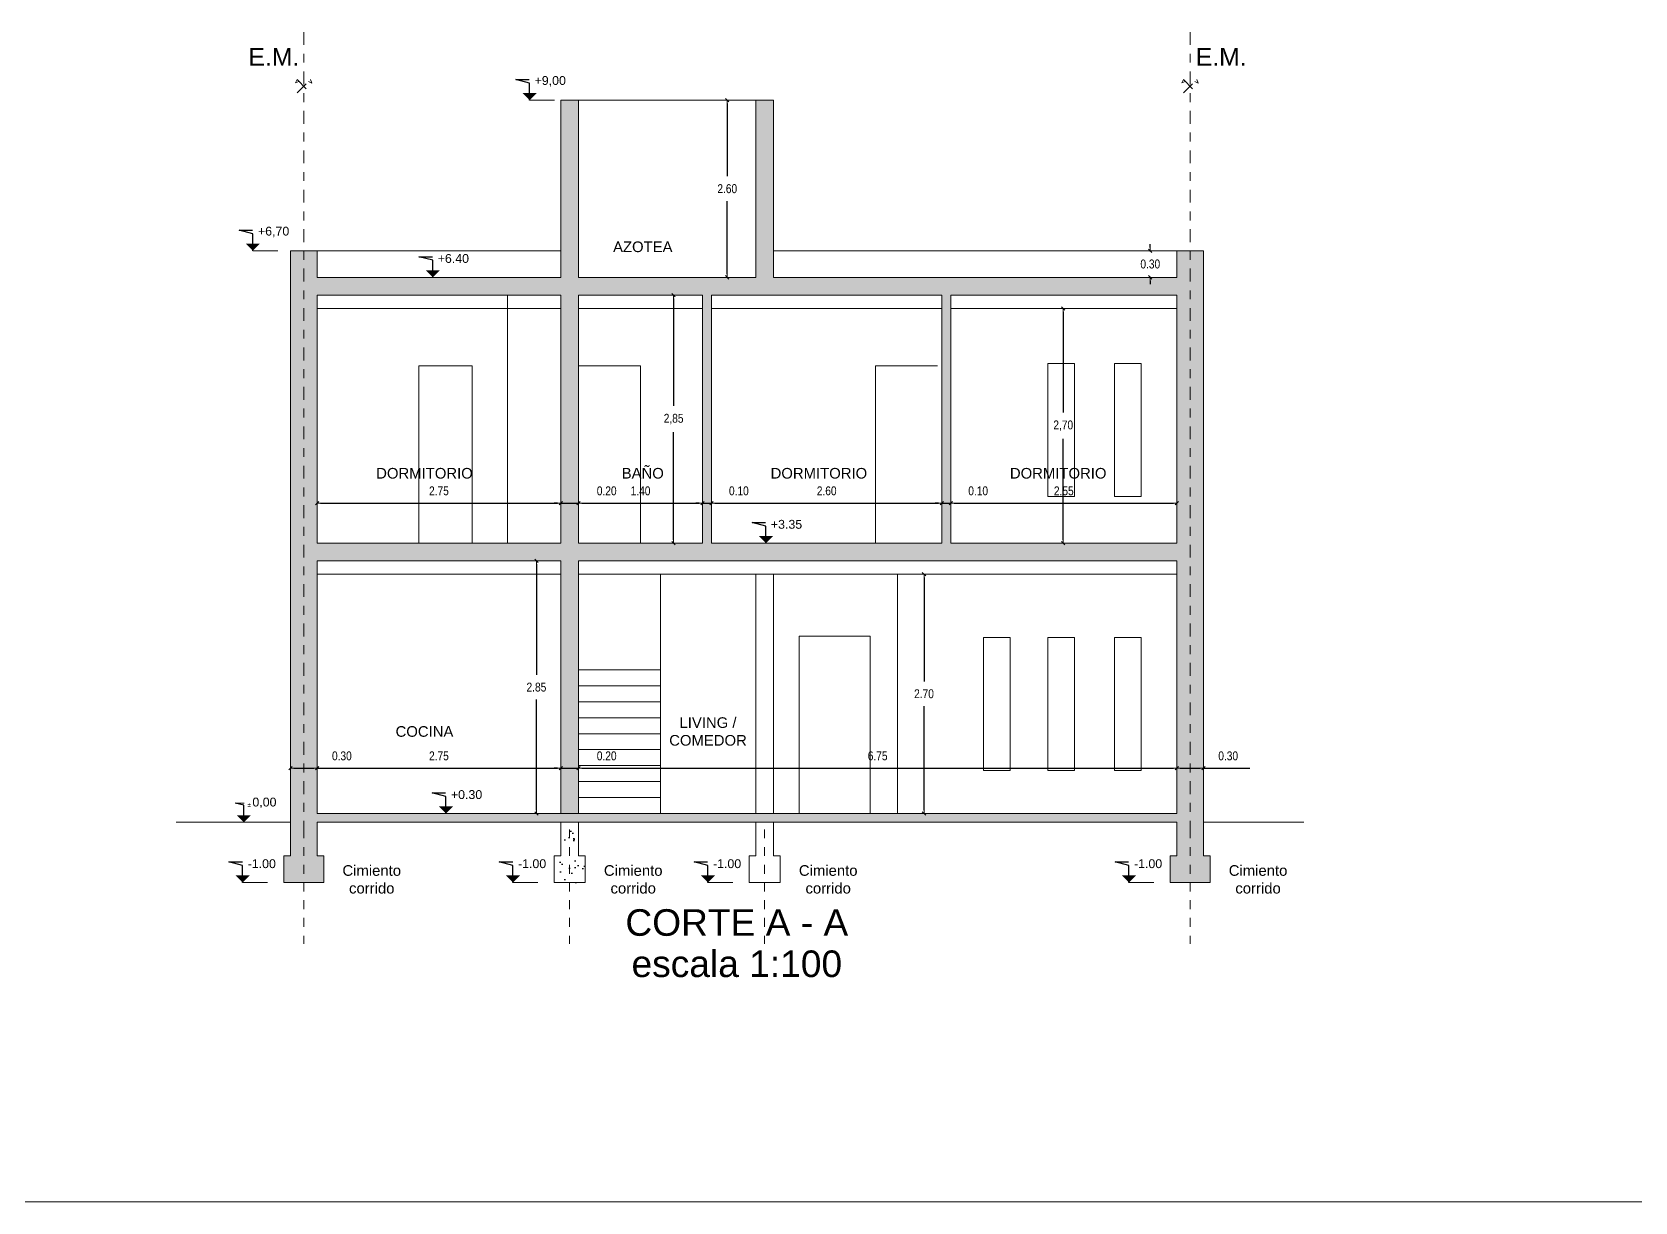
# Model space of a CAD drawing. Header units: millimetres. Extents: x 337 to 1167, y 242 to 575.
# Drawn here: x 580.73 to 598.82, y 275.38 to 288.59 of the extents above; entities that cross this region are included whole.
import ezdxf

# ---------------------------------------------------------------- set-up
doc = ezdxf.new("R2010")
doc.units = ezdxf.units.MM
doc.linetypes.add('bein_line', pattern=[0.08, 0.04, -0.04])
doc.linetypes.add('EJE', pattern=[0.205, 0.145, -0.03, 0, -0.03])
doc.layers.get('0').update_dxf_attribs({"lineweight": 5})
doc.layers.get('Defpoints').update_dxf_attribs({"lineweight": 5})
for name, color, linetype, lineweight in [('01', 1, 'Continuous', 5), ('cotas', 7, 'Continuous', 5), ('MUROS', 4, 'Continuous', 20), ('PRESENTACION ANTEPROYECTO', 7, 'Continuous', 5), ('texto', 2, 'Continuous', 5), ('trama', 9, 'Continuous', 25)]:
    doc.layers.add(name, color=color, linetype=linetype, lineweight=lineweight)
doc.styles.add('GENERATED_STYLE_13', font='')
doc.styles.add('GENERATED_STYLE_14', font='arial.ttf')
doc.styles.get('GENERATED_STYLE_13').set_extended_font_data('Arial Narrow Occidental')
doc.dimstyles.new('Dimstyle_92', dxfattribs={"dimtxt": 0.1, "dimasz": 0.038, "dimexe": 0.18, "dimexo": 0, "dimgap": 0.09, "dimtad": 1, "dimtih": 1, "dimtoh": 1, "dimzin": 0, "dimdsep": 46, "dimtxsty": 'GENERATED_STYLE_13', "dimblk": 'ARROWHEAD_6', "dimblk1": 'ARROWHEAD_6', "dimblk2": 'ARROWHEAD_6', "dimcen": 0.09, "dimse1": 1, "dimse2": 1, "dimclrd": 252, "dimclre": 252, "dimclrt": 252, "dimadec": 0, "dimazin": 0, "dimtfac": 1, "dimtdec": 4, "dimtmove": 0, "dimatfit": 3, "dimfxl": 1, "dimtolj": 1, "dimtzin": 0, "dimarcsym": 0})
doc.dimstyles.new('Dimstyle_97', dxfattribs={"dimtxt": 0.18, "dimasz": 0.152, "dimexe": 0.18, "dimexo": 0.0625, "dimgap": 0.09, "dimtad": 0, "dimtih": 1, "dimtoh": 1, "dimdec": 4, "dimzin": 0, "dimdsep": 46, "dimtxsty": 'Standard', "dimcen": 0.09, "dimadec": 0, "dimazin": 0, "dimtfac": 1, "dimtdec": 4, "dimtmove": 0, "dimatfit": 3, "dimldrblk": 'ARROWHEAD_10', "dimfxl": 1, "dimtolj": 1, "dimtzin": 0, "dimarcsym": 0})

# ---------------------------------------------------------------- blocks, each defined once
blk = doc.blocks.new('ARROWHEAD_10')
at = {"color": 0, "linetype": 'Continuous'}
blk.add_line((0, 0), (-1, 0), dxfattribs=at)
blk.add_solid([(-0.525, 0.525), (0, 0), (-0.525, -0.525)], dxfattribs=at)
blk = doc.blocks.new('ARROWHEAD_6')
at = {"color": 0, "linetype": 'Continuous'}
for p, q in [((0, 0), (-1, 0)), ((-0.5, -0.5), (0.5, 0.5))]:
    blk.add_line(p, q, dxfattribs=at)
blk = doc.blocks.new('*D303')
at = {"layer": 'cotas', "color": 252, "lineweight": -2, "transparency": 16777216}
for p, q in [((590.795, 282.431), (590.795, 281.259)), ((590.795, 279.807), (590.795, 280.979))]:
    blk.add_line(p, q, dxfattribs=at)
at = {"layer": 'Defpoints', "color": 0, "transparency": 16777216}
for p in [(590.497, 282.469), (590.497, 279.769), (590.795, 279.769)]:
    blk.add_point(p, dxfattribs=at)
at = {"layer": 'cotas', "color": 252, "lineweight": -2, "transparency": 16777216, "xscale": 0.03800000000000001, "yscale": 0.03800000000000001, "zscale": 0.03800000000000001}
for p, rotation in [((590.795, 282.469), 90), ((590.795, 279.769), 270)]:
    blk.add_blockref('ARROWHEAD_6', p, dxfattribs=dict(at, rotation=rotation))
at = {"layer": 'cotas', "color": 252, "transparency": 16777216, "insert": (590.795, 281.119), "char_height": 0.1, "attachment_point": 5, "style": 'GENERATED_STYLE_13'}
blk.add_mtext('\\A1;2.70', dxfattribs=at)
blk = doc.blocks.new('*D304')
at = {"layer": 'cotas', "color": 252, "lineweight": -2, "transparency": 16777216}
for p, q in [((592.366, 285.431), (592.366, 284.294)), ((592.366, 282.857), (592.366, 283.995))]:
    blk.add_line(p, q, dxfattribs=at)
at = {"layer": 'Defpoints', "color": 0, "transparency": 16777216}
for p in [(591.097, 285.469), (591.097, 282.819), (592.366, 282.819)]:
    blk.add_point(p, dxfattribs=at)
at = {"layer": 'cotas', "color": 252, "lineweight": -2, "transparency": 16777216, "xscale": 0.03800000000000001, "yscale": 0.03800000000000001, "zscale": 0.03800000000000001}
for p, rotation in [((592.366, 285.469), 90), ((592.366, 282.819), 270)]:
    blk.add_blockref('ARROWHEAD_6', p, dxfattribs=dict(at, rotation=rotation))
at = {"layer": 'cotas', "color": 252, "transparency": 16777216, "insert": (592.366, 284.144), "char_height": 0.1, "attachment_point": 5, "style": 'GENERATED_STYLE_13'}
blk.add_mtext('\\A1;2,70', dxfattribs=at)
blk = doc.blocks.new('*D393')
at = {"layer": 'cotas', "color": 252, "lineweight": -2, "transparency": 16777216}
for p, q in [((586.422, 282.581), (586.422, 281.334)), ((586.422, 279.807), (586.422, 281.054))]:
    blk.add_line(p, q, dxfattribs=at)
at = {"layer": 'Defpoints', "color": 0, "transparency": 16777216}
for p in [(586.697, 282.619), (586.422, 279.769), (586.697, 279.769)]:
    blk.add_point(p, dxfattribs=at)
at = {"layer": 'cotas', "color": 252, "lineweight": -2, "transparency": 16777216, "xscale": 0.03800000000000001, "yscale": 0.03800000000000001, "zscale": 0.03800000000000001}
for p, rotation in [((586.422, 282.619), 90), ((586.422, 279.769), 270)]:
    blk.add_blockref('ARROWHEAD_6', p, dxfattribs=dict(at, rotation=rotation))
at = {"layer": 'cotas', "color": 252, "transparency": 16777216, "insert": (586.422, 281.194), "char_height": 0.1, "attachment_point": 5, "style": 'GENERATED_STYLE_13'}
blk.add_mtext('\\A1;2.85', dxfattribs=at)
blk = doc.blocks.new('*D394')
at = {"layer": 'cotas', "color": 252, "lineweight": -2, "transparency": 16777216}
for p, q in [((587.97, 285.581), (587.97, 284.369)), ((587.97, 282.857), (587.97, 284.07))]:
    blk.add_line(p, q, dxfattribs=at)
at = {"layer": 'Defpoints', "color": 0, "transparency": 16777216}
for p in [(588.397, 285.619), (587.97, 282.819), (588.397, 282.819)]:
    blk.add_point(p, dxfattribs=at)
at = {"layer": 'cotas', "color": 252, "lineweight": -2, "transparency": 16777216, "xscale": 0.03800000000000001, "yscale": 0.03800000000000001, "zscale": 0.03800000000000001}
for p, rotation in [((587.97, 285.619), 90), ((587.97, 282.819), 270)]:
    blk.add_blockref('ARROWHEAD_6', p, dxfattribs=dict(at, rotation=rotation))
at = {"layer": 'cotas', "color": 252, "transparency": 16777216, "insert": (587.97, 284.219), "char_height": 0.1, "attachment_point": 5, "style": 'GENERATED_STYLE_13'}
blk.add_mtext('\\A1;2,85', dxfattribs=at)
blk = doc.blocks.new('*D513')
at = {"layer": 'cotas', "color": 252, "lineweight": -2, "transparency": 16777216}
blk.add_line((583.985, 280.278), (586.659, 280.278), dxfattribs=at)
at = {"layer": 'Defpoints', "color": 0, "transparency": 16777216}
for p in [(586.697, 280.278), (583.947, 279.769), (586.697, 279.769)]:
    blk.add_point(p, dxfattribs=at)
at = {"layer": 'cotas', "color": 252, "lineweight": -2, "transparency": 16777216, "xscale": 0.03800000000000001, "yscale": 0.03800000000000001, "zscale": 0.03800000000000001, "rotation": 180}
blk.add_blockref('ARROWHEAD_6', (583.947, 280.278), dxfattribs=at)
at = {"layer": 'cotas', "color": 252, "lineweight": -2, "transparency": 16777216, "xscale": 0.03800000000000001, "yscale": 0.03800000000000001, "zscale": 0.03800000000000001}
blk.add_blockref('ARROWHEAD_6', (586.697, 280.278), dxfattribs=at)
at = {"layer": 'cotas', "color": 252, "transparency": 16777216, "insert": (585.322, 280.418), "char_height": 0.1, "attachment_point": 5, "style": 'GENERATED_STYLE_13'}
blk.add_mtext('\\A1;2.75', dxfattribs=at)
blk = doc.blocks.new('*D514')
at = {"layer": 'cotas', "color": 252, "lineweight": -2, "transparency": 16777216}
for p, q in [((586.659, 280.278), (586.621, 280.278)), ((586.697, 280.278), (586.897, 280.278)), ((586.935, 280.278), (587.458, 280.278))]:
    blk.add_line(p, q, dxfattribs=at)
at = {"layer": 'Defpoints', "color": 0, "transparency": 16777216}
for p in [(586.897, 280.278), (586.697, 279.769), (586.897, 279.769)]:
    blk.add_point(p, dxfattribs=at)
at = {"layer": 'cotas', "color": 252, "lineweight": -2, "transparency": 16777216, "xscale": 0.03800000000000001, "yscale": 0.03800000000000001, "zscale": 0.03800000000000001}
blk.add_blockref('ARROWHEAD_6', (586.697, 280.278), dxfattribs=at)
at = {"layer": 'cotas', "color": 252, "lineweight": -2, "transparency": 16777216, "xscale": 0.03800000000000001, "yscale": 0.03800000000000001, "zscale": 0.03800000000000001, "rotation": 180}
blk.add_blockref('ARROWHEAD_6', (586.897, 280.278), dxfattribs=at)
at = {"layer": 'cotas', "color": 252, "transparency": 16777216, "insert": (587.215, 280.418), "char_height": 0.1, "attachment_point": 5, "style": 'GENERATED_STYLE_13'}
blk.add_mtext('\\A1;0.20', dxfattribs=at)
blk = doc.blocks.new('*D515')
at = {"layer": 'cotas', "color": 252, "lineweight": -2, "transparency": 16777216}
blk.add_line((586.935, 280.278), (593.609, 280.278), dxfattribs=at)
at = {"layer": 'Defpoints', "color": 0, "transparency": 16777216}
for p in [(593.647, 280.278), (586.897, 279.769), (593.647, 279.769)]:
    blk.add_point(p, dxfattribs=at)
at = {"layer": 'cotas', "color": 252, "lineweight": -2, "transparency": 16777216, "xscale": 0.03800000000000001, "yscale": 0.03800000000000001, "zscale": 0.03800000000000001, "rotation": 180}
blk.add_blockref('ARROWHEAD_6', (586.897, 280.278), dxfattribs=at)
at = {"layer": 'cotas', "color": 252, "lineweight": -2, "transparency": 16777216, "xscale": 0.03800000000000001, "yscale": 0.03800000000000001, "zscale": 0.03800000000000001}
blk.add_blockref('ARROWHEAD_6', (593.647, 280.278), dxfattribs=at)
at = {"layer": 'cotas', "color": 252, "transparency": 16777216, "insert": (590.272, 280.418), "char_height": 0.1, "attachment_point": 5, "style": 'GENERATED_STYLE_13'}
blk.add_mtext('\\A1;6.75', dxfattribs=at)
blk = doc.blocks.new('*D516')
at = {"layer": 'cotas', "color": 252, "lineweight": -2, "transparency": 16777216}
blk.add_line((583.985, 283.269), (586.659, 283.269), dxfattribs=at)
at = {"layer": 'Defpoints', "color": 0, "transparency": 16777216}
for p in [(586.697, 283.269), (583.947, 282.819), (586.697, 282.819)]:
    blk.add_point(p, dxfattribs=at)
at = {"layer": 'cotas', "color": 252, "lineweight": -2, "transparency": 16777216, "xscale": 0.03800000000000001, "yscale": 0.03800000000000001, "zscale": 0.03800000000000001, "rotation": 180}
blk.add_blockref('ARROWHEAD_6', (583.947, 283.269), dxfattribs=at)
at = {"layer": 'cotas', "color": 252, "lineweight": -2, "transparency": 16777216, "xscale": 0.03800000000000001, "yscale": 0.03800000000000001, "zscale": 0.03800000000000001}
blk.add_blockref('ARROWHEAD_6', (586.697, 283.269), dxfattribs=at)
at = {"layer": 'cotas', "color": 252, "transparency": 16777216, "insert": (585.322, 283.409), "char_height": 0.1, "attachment_point": 5, "style": 'GENERATED_STYLE_13'}
blk.add_mtext('\\A1;2.75', dxfattribs=at)
blk = doc.blocks.new('*D517')
at = {"layer": 'cotas', "color": 252, "lineweight": -2, "transparency": 16777216}
for p, q in [((586.659, 283.269), (586.621, 283.269)), ((586.697, 283.269), (586.897, 283.269)), ((586.935, 283.269), (587.458, 283.269))]:
    blk.add_line(p, q, dxfattribs=at)
at = {"layer": 'Defpoints', "color": 0, "transparency": 16777216}
for p in [(586.697, 283.269), (586.897, 283.269), (586.897, 282.819)]:
    blk.add_point(p, dxfattribs=at)
at = {"layer": 'cotas', "color": 252, "lineweight": -2, "transparency": 16777216, "xscale": 0.03800000000000001, "yscale": 0.03800000000000001, "zscale": 0.03800000000000001}
blk.add_blockref('ARROWHEAD_6', (586.697, 283.269), dxfattribs=at)
at = {"layer": 'cotas', "color": 252, "lineweight": -2, "transparency": 16777216, "xscale": 0.03800000000000001, "yscale": 0.03800000000000001, "zscale": 0.03800000000000001, "rotation": 180}
blk.add_blockref('ARROWHEAD_6', (586.897, 283.269), dxfattribs=at)
at = {"layer": 'cotas', "color": 252, "transparency": 16777216, "insert": (587.215, 283.409), "char_height": 0.1, "attachment_point": 5, "style": 'GENERATED_STYLE_13'}
blk.add_mtext('\\A1;0.20', dxfattribs=at)
blk = doc.blocks.new('*D518')
at = {"layer": 'cotas', "color": 252, "lineweight": -2, "transparency": 16777216}
blk.add_line((586.935, 283.269), (588.259, 283.269), dxfattribs=at)
at = {"layer": 'Defpoints', "color": 0, "transparency": 16777216}
for p in [(588.297, 283.269), (586.897, 282.819), (588.297, 282.819)]:
    blk.add_point(p, dxfattribs=at)
at = {"layer": 'cotas', "color": 252, "lineweight": -2, "transparency": 16777216, "xscale": 0.03800000000000001, "yscale": 0.03800000000000001, "zscale": 0.03800000000000001, "rotation": 180}
blk.add_blockref('ARROWHEAD_6', (586.897, 283.269), dxfattribs=at)
at = {"layer": 'cotas', "color": 252, "lineweight": -2, "transparency": 16777216, "xscale": 0.03800000000000001, "yscale": 0.03800000000000001, "zscale": 0.03800000000000001}
blk.add_blockref('ARROWHEAD_6', (588.297, 283.269), dxfattribs=at)
at = {"layer": 'cotas', "color": 252, "transparency": 16777216, "insert": (587.597, 283.409), "char_height": 0.1, "attachment_point": 5, "style": 'GENERATED_STYLE_13'}
blk.add_mtext('\\A1;1.40', dxfattribs=at)
blk = doc.blocks.new('*D519')
at = {"layer": 'cotas', "color": 252, "lineweight": -2, "transparency": 16777216}
for p, q in [((588.259, 283.269), (588.221, 283.269)), ((588.297, 283.269), (588.397, 283.269)), ((588.435, 283.269), (588.939, 283.269))]:
    blk.add_line(p, q, dxfattribs=at)
at = {"layer": 'Defpoints', "color": 0, "transparency": 16777216}
for p in [(588.397, 283.269), (588.297, 282.819), (588.397, 282.819)]:
    blk.add_point(p, dxfattribs=at)
at = {"layer": 'cotas', "color": 252, "lineweight": -2, "transparency": 16777216, "xscale": 0.03800000000000001, "yscale": 0.03800000000000001, "zscale": 0.03800000000000001}
blk.add_blockref('ARROWHEAD_6', (588.297, 283.269), dxfattribs=at)
at = {"layer": 'cotas', "color": 252, "lineweight": -2, "transparency": 16777216, "xscale": 0.03800000000000001, "yscale": 0.03800000000000001, "zscale": 0.03800000000000001, "rotation": 180}
blk.add_blockref('ARROWHEAD_6', (588.397, 283.269), dxfattribs=at)
at = {"layer": 'cotas', "color": 252, "transparency": 16777216, "insert": (588.706, 283.409), "char_height": 0.1, "attachment_point": 5, "style": 'GENERATED_STYLE_13'}
blk.add_mtext('\\A1;0.10', dxfattribs=at)
blk = doc.blocks.new('*D520')
at = {"layer": 'cotas', "color": 252, "lineweight": -2, "transparency": 16777216}
blk.add_line((588.435, 283.269), (590.959, 283.269), dxfattribs=at)
at = {"layer": 'Defpoints', "color": 0, "transparency": 16777216}
for p in [(590.997, 283.269), (588.397, 282.819), (590.997, 282.819)]:
    blk.add_point(p, dxfattribs=at)
at = {"layer": 'cotas', "color": 252, "lineweight": -2, "transparency": 16777216, "xscale": 0.03800000000000001, "yscale": 0.03800000000000001, "zscale": 0.03800000000000001, "rotation": 180}
blk.add_blockref('ARROWHEAD_6', (588.397, 283.269), dxfattribs=at)
at = {"layer": 'cotas', "color": 252, "lineweight": -2, "transparency": 16777216, "xscale": 0.03800000000000001, "yscale": 0.03800000000000001, "zscale": 0.03800000000000001}
blk.add_blockref('ARROWHEAD_6', (590.997, 283.269), dxfattribs=at)
at = {"layer": 'cotas', "color": 252, "transparency": 16777216, "insert": (589.697, 283.409), "char_height": 0.1, "attachment_point": 5, "style": 'GENERATED_STYLE_13'}
blk.add_mtext('\\A1;2.60', dxfattribs=at)
blk = doc.blocks.new('*D521')
at = {"layer": 'cotas', "color": 252, "lineweight": -2, "transparency": 16777216}
for p, q in [((590.959, 283.269), (590.921, 283.269)), ((590.997, 283.269), (591.097, 283.269)), ((591.135, 283.269), (591.639, 283.269))]:
    blk.add_line(p, q, dxfattribs=at)
at = {"layer": 'Defpoints', "color": 0, "transparency": 16777216}
for p in [(591.097, 283.269), (590.997, 282.819), (591.097, 282.819)]:
    blk.add_point(p, dxfattribs=at)
at = {"layer": 'cotas', "color": 252, "lineweight": -2, "transparency": 16777216, "xscale": 0.03800000000000001, "yscale": 0.03800000000000001, "zscale": 0.03800000000000001}
blk.add_blockref('ARROWHEAD_6', (590.997, 283.269), dxfattribs=at)
at = {"layer": 'cotas', "color": 252, "lineweight": -2, "transparency": 16777216, "xscale": 0.03800000000000001, "yscale": 0.03800000000000001, "zscale": 0.03800000000000001, "rotation": 180}
blk.add_blockref('ARROWHEAD_6', (591.097, 283.269), dxfattribs=at)
at = {"layer": 'cotas', "color": 252, "transparency": 16777216, "insert": (591.406, 283.409), "char_height": 0.1, "attachment_point": 5, "style": 'GENERATED_STYLE_13'}
blk.add_mtext('\\A1;0.10', dxfattribs=at)
blk = doc.blocks.new('*D522')
at = {"layer": 'cotas', "color": 252, "lineweight": -2, "transparency": 16777216}
blk.add_line((591.135, 283.269), (593.609, 283.269), dxfattribs=at)
at = {"layer": 'Defpoints', "color": 0, "transparency": 16777216}
for p in [(593.647, 283.269), (591.097, 282.819), (593.647, 282.819)]:
    blk.add_point(p, dxfattribs=at)
at = {"layer": 'cotas', "color": 252, "lineweight": -2, "transparency": 16777216, "xscale": 0.03800000000000001, "yscale": 0.03800000000000001, "zscale": 0.03800000000000001, "rotation": 180}
blk.add_blockref('ARROWHEAD_6', (591.097, 283.269), dxfattribs=at)
at = {"layer": 'cotas', "color": 252, "lineweight": -2, "transparency": 16777216, "xscale": 0.03800000000000001, "yscale": 0.03800000000000001, "zscale": 0.03800000000000001}
blk.add_blockref('ARROWHEAD_6', (593.647, 283.269), dxfattribs=at)
at = {"layer": 'cotas', "color": 252, "transparency": 16777216, "insert": (592.372, 283.409), "char_height": 0.1, "attachment_point": 5, "style": 'GENERATED_STYLE_13'}
blk.add_mtext('\\A1;2.55', dxfattribs=at)
blk = doc.blocks.new('*D526')
at = {"layer": 'cotas', "color": 252, "lineweight": -2, "transparency": 16777216}
for p, q in [((583.685, 280.278), (583.909, 280.278)), ((583.947, 280.278), (584.47, 280.278))]:
    blk.add_line(p, q, dxfattribs=at)
at = {"layer": 'Defpoints', "color": 0, "transparency": 16777216}
for p in [(583.947, 280.278), (583.647, 279.669), (583.947, 279.769)]:
    blk.add_point(p, dxfattribs=at)
at = {"layer": 'cotas', "color": 252, "lineweight": -2, "transparency": 16777216, "xscale": 0.03800000000000001, "yscale": 0.03800000000000001, "zscale": 0.03800000000000001, "rotation": 180}
blk.add_blockref('ARROWHEAD_6', (583.647, 280.278), dxfattribs=at)
at = {"layer": 'cotas', "color": 252, "lineweight": -2, "transparency": 16777216, "xscale": 0.03800000000000001, "yscale": 0.03800000000000001, "zscale": 0.03800000000000001}
blk.add_blockref('ARROWHEAD_6', (583.947, 280.278), dxfattribs=at)
at = {"layer": 'cotas', "color": 252, "transparency": 16777216, "insert": (584.227, 280.418), "char_height": 0.1, "attachment_point": 5, "style": 'GENERATED_STYLE_13'}
blk.add_mtext('\\A1;0.30', dxfattribs=at)
blk = doc.blocks.new('*D527')
at = {"layer": 'cotas', "color": 252, "lineweight": -2, "transparency": 16777216}
for p, q in [((593.685, 280.278), (593.909, 280.278)), ((593.947, 280.278), (594.47, 280.278))]:
    blk.add_line(p, q, dxfattribs=at)
at = {"layer": 'Defpoints', "color": 0, "transparency": 16777216}
for p in [(593.947, 280.278), (593.647, 279.769), (593.947, 279.669)]:
    blk.add_point(p, dxfattribs=at)
at = {"layer": 'cotas', "color": 252, "lineweight": -2, "transparency": 16777216, "xscale": 0.03800000000000001, "yscale": 0.03800000000000001, "zscale": 0.03800000000000001, "rotation": 180}
blk.add_blockref('ARROWHEAD_6', (593.647, 280.278), dxfattribs=at)
at = {"layer": 'cotas', "color": 252, "lineweight": -2, "transparency": 16777216, "xscale": 0.03800000000000001, "yscale": 0.03800000000000001, "zscale": 0.03800000000000001}
blk.add_blockref('ARROWHEAD_6', (593.947, 280.278), dxfattribs=at)
at = {"layer": 'cotas', "color": 252, "transparency": 16777216, "insert": (594.227, 280.418), "char_height": 0.1, "attachment_point": 5, "style": 'GENERATED_STYLE_13'}
blk.add_mtext('\\A1;0.30', dxfattribs=at)
blk = doc.blocks.new('*D540')
at = {"layer": 'cotas', "color": 252, "lineweight": -2, "transparency": 16777216}
for p, q in [((593.348, 286.157), (593.348, 286.195)), ((593.348, 286.119), (593.348, 286.109)), ((593.348, 285.819), (593.348, 285.829)), ((593.348, 285.781), (593.348, 285.743))]:
    blk.add_line(p, q, dxfattribs=at)
at = {"layer": 'Defpoints', "color": 0, "transparency": 16777216}
for p in [(593.647, 286.119), (593.348, 285.819), (593.647, 285.819)]:
    blk.add_point(p, dxfattribs=at)
at = {"layer": 'cotas', "color": 252, "lineweight": -2, "transparency": 16777216, "xscale": 0.03800000000000001, "yscale": 0.03800000000000001, "zscale": 0.03800000000000001}
for p, rotation in [((593.348, 286.119), 270), ((593.348, 285.819), 90)]:
    blk.add_blockref('ARROWHEAD_6', p, dxfattribs=dict(at, rotation=rotation))
at = {"layer": 'cotas', "color": 252, "transparency": 16777216, "insert": (593.348, 285.969), "char_height": 0.1, "attachment_point": 5, "style": 'GENERATED_STYLE_13'}
blk.add_mtext('\\A1;0.30', dxfattribs=at)
blk = doc.blocks.new('*D541')
at = {"layer": 'cotas', "color": 252, "lineweight": -2, "transparency": 16777216}
for p, q in [((588.575, 287.781), (588.575, 286.959)), ((588.575, 285.857), (588.575, 286.679))]:
    blk.add_line(p, q, dxfattribs=at)
at = {"layer": 'Defpoints', "color": 0, "transparency": 16777216}
for p in [(588.897, 287.819), (588.575, 285.819), (588.897, 285.819)]:
    blk.add_point(p, dxfattribs=at)
at = {"layer": 'cotas', "color": 252, "lineweight": -2, "transparency": 16777216, "xscale": 0.03800000000000001, "yscale": 0.03800000000000001, "zscale": 0.03800000000000001}
for p, rotation in [((588.575, 287.819), 90), ((588.575, 285.819), 270)]:
    blk.add_blockref('ARROWHEAD_6', p, dxfattribs=dict(at, rotation=rotation))
at = {"layer": 'cotas', "color": 252, "transparency": 16777216, "insert": (588.575, 286.819), "char_height": 0.1, "attachment_point": 5, "style": 'GENERATED_STYLE_13'}
blk.add_mtext('\\A1;2.60', dxfattribs=at)

msp = doc.modelspace()

# ---------------------------------------------------------------- hatches: boundary and pattern name
at = {"layer": 'trama'}
h = msp.add_hatch(dxfattribs=at)
h.set_pattern_fill('AR-SAND', color=3, scale=0.005, style=0)
h.paths.add_polyline_path([(583.647, 279.669), (583.647, 279.289), (583.572, 279.289), (583.572, 278.989), (584.022, 278.989), (584.022, 279.289), (583.947, 279.289), (583.947, 279.669), (593.647, 279.669), (593.647, 279.289), (593.572, 279.289), (593.572, 278.989), (594.022, 278.989), (594.022, 279.289), (593.947, 279.289), (593.947, 279.669), (593.947, 286.119), (593.647, 286.119), (593.647, 285.819), (589.097, 285.819), (589.097, 287.819), (588.897, 287.819), (588.897, 285.819), (586.897, 285.819), (586.897, 287.819), (586.697, 287.819), (586.697, 285.819), (586.416, 285.819), (583.947, 285.819), (583.947, 286.119), (583.647, 286.119)])
h.paths.add_polyline_path([(583.947, 282.619), (586.697, 282.619), (586.697, 279.769), (586.897, 279.769), (586.897, 282.619), (593.647, 282.619), (593.647, 279.769), (583.947, 279.769)], flags=16)
h.paths.add_polyline_path([(583.947, 282.819), (583.947, 285.619), (586.697, 285.619), (586.697, 282.819)], flags=16)
h.paths.add_polyline_path([(586.897, 282.819), (586.897, 285.619), (588.297, 285.619), (588.297, 282.819)], flags=16)
h.paths.add_polyline_path([(588.397, 282.819), (588.397, 285.619), (590.997, 285.619), (590.997, 282.819)], flags=16)
h.paths.add_polyline_path([(591.097, 282.819), (591.097, 285.619), (593.647, 285.619), (593.647, 282.819)], flags=16)
h.paths.add_polyline_path([(592.188, 284.06), (592.543, 284.06), (592.543, 284.229), (592.188, 284.229)], flags=8)
h.paths.add_polyline_path([(590.618, 281.044), (590.972, 281.044), (590.972, 281.194), (590.618, 281.194)], flags=8)
h.paths.add_polyline_path([(585.428, 279.877), (585.796, 279.877), (585.796, 280.084), (585.428, 280.084)], flags=8)
h.paths.add_polyline_path([(589.035, 282.927), (589.438, 282.927), (589.438, 283.134), (589.035, 283.134)], flags=8)
h.paths.add_polyline_path([(585.276, 285.927), (585.679, 285.927), (585.679, 286.134), (585.276, 286.134)], flags=25)
h = msp.add_hatch(dxfattribs=at)
h.set_pattern_fill('AR-SAND', color=3, scale=0.005, style=0)
h.paths.add_polyline_path([(586.972, 279.289), (586.897, 279.289), (586.897, 279.669), (586.697, 279.669), (586.697, 279.289), (586.622, 279.289), (586.622, 278.989), (586.972, 278.989)])

# ---------------------------------------------------------------- linework, layer by layer
at = {"layer": '01', "linetype": 'Continuous'}
for p, q in [((586.897, 287.819), (588.897, 287.819)), ((583.947, 286.119), (586.697, 286.119)), ((589.097, 286.119), (593.647, 286.119)), ((592.192, 284.845), (592.192, 283.345)), ((592.492, 284.845), (592.192, 284.845)), ((592.492, 284.845), (592.492, 283.345)), ((592.946, 284.845), (592.946, 283.345)), ((593.246, 284.845), (592.946, 284.845)), ((593.246, 284.845), (593.246, 283.345)), ((585.097, 282.819), (585.097, 284.819)), ((585.097, 284.819), (585.697, 284.819)), ((585.697, 282.819), (585.697, 284.819)), ((586.897, 284.819), (587.597, 284.819)), ((587.597, 282.819), (587.597, 284.819)), ((590.247, 282.819), (590.247, 284.819)), ((590.247, 284.819), (590.947, 284.819)), ((592.492, 283.345), (592.192, 283.345)), ((593.246, 283.345), (592.946, 283.345)), ((587.822, 279.769), (587.822, 282.469)), ((588.897, 279.769), (588.897, 282.469)), ((589.097, 279.769), (589.097, 282.469)), ((590.497, 279.769), (590.497, 282.469)), ((589.387, 279.769), (589.387, 281.769)), ((589.387, 281.769), (590.187, 281.769)), ((590.187, 279.769), (590.187, 281.769)), ((591.467, 281.753), (591.467, 280.253)), ((591.767, 281.753), (591.467, 281.753)), ((591.767, 281.753), (591.767, 280.253)), ((592.192, 281.753), (592.192, 280.253)), ((592.492, 281.753), (592.192, 281.753)), ((592.492, 281.753), (592.492, 280.253)), ((592.946, 281.753), (592.946, 280.253)), ((593.246, 281.753), (592.946, 281.753)), ((593.246, 281.753), (593.246, 280.253)), ((586.897, 281.389), (587.822, 281.389)), ((586.897, 281.209), (587.822, 281.209)), ((586.897, 281.029), (587.822, 281.029)), ((586.897, 280.849), (587.822, 280.849)), ((586.897, 280.669), (587.822, 280.669)), ((586.897, 280.489), (587.822, 280.489)), ((586.897, 280.309), (587.822, 280.309)), ((591.767, 280.253), (591.467, 280.253)), ((592.492, 280.253), (592.192, 280.253)), ((593.246, 280.253), (592.946, 280.253)), ((586.897, 280.129), (587.822, 280.129)), ((586.897, 279.949), (587.822, 279.949)), ((588.897, 279.669), (588.897, 279.289)), ((589.097, 279.289), (589.097, 279.669)), ((588.897, 279.289), (588.822, 279.289)), ((588.822, 279.289), (588.822, 278.989)), ((589.172, 279.289), (589.097, 279.289)), ((589.172, 278.989), (589.172, 279.289)), ((588.822, 278.989), (589.172, 278.989))]:
    msp.add_line(p, q, dxfattribs=at)
at = {"layer": 'MUROS'}
for p, q in [((586.697, 285.819), (586.697, 287.819)), ((586.697, 287.819), (586.897, 287.819)), ((586.897, 285.819), (586.897, 287.819)), ((588.897, 285.819), (588.897, 287.819)), ((588.897, 287.819), (589.097, 287.819)), ((589.097, 285.819), (589.097, 287.819)), ((583.647, 279.669), (583.647, 286.119)), ((583.947, 286.119), (583.647, 286.119)), ((583.947, 285.819), (583.947, 286.119)), ((593.647, 285.819), (593.647, 286.119)), ((593.647, 286.119), (593.947, 286.119)), ((593.947, 279.669), (593.947, 286.119)), ((583.947, 285.819), (586.697, 285.819)), ((586.897, 285.819), (588.897, 285.819)), ((589.097, 285.819), (593.647, 285.819)), ((583.947, 285.619), (586.697, 285.619)), ((583.947, 282.819), (583.947, 285.619)), ((586.097, 282.819), (586.097, 285.619)), ((586.697, 282.819), (586.697, 285.619)), ((586.897, 285.619), (588.297, 285.619)), ((586.897, 282.819), (586.897, 285.619)), ((588.297, 282.819), (588.297, 285.619)), ((588.397, 285.619), (590.997, 285.619)), ((588.397, 282.819), (588.397, 285.619)), ((590.997, 282.819), (590.997, 285.619)), ((591.097, 285.619), (593.647, 285.619)), ((591.097, 282.819), (591.097, 285.619)), ((593.647, 282.819), (593.647, 285.619)), ((583.947, 285.469), (586.697, 285.469)), ((586.897, 285.469), (588.297, 285.469)), ((588.397, 285.469), (590.997, 285.469)), ((591.097, 285.469), (593.647, 285.469)), ((583.947, 282.819), (586.697, 282.819)), ((586.897, 282.819), (588.297, 282.819)), ((588.397, 282.819), (590.997, 282.819)), ((591.097, 282.819), (593.647, 282.819)), ((583.947, 282.619), (586.697, 282.619)), ((583.947, 279.769), (583.947, 282.619)), ((586.697, 279.769), (586.697, 282.619)), ((586.897, 282.619), (593.647, 282.619)), ((586.897, 279.769), (586.897, 282.619)), ((593.647, 279.769), (593.647, 282.619)), ((583.947, 282.469), (586.697, 282.469)), ((586.897, 282.469), (589.097, 282.469)), ((589.097, 282.469), (593.647, 282.469)), ((582.357, 279.669), (583.647, 279.669)), ((583.947, 279.769), (593.647, 279.769)), ((583.947, 279.669), (593.647, 279.669)), ((593.947, 279.669), (595.08, 279.669))]:
    msp.add_line(p, q, dxfattribs=at)
at = {"layer": 'MUROS', "linetype": 'Continuous'}
for p, q in [((583.647, 279.669), (583.647, 279.289)), ((583.947, 279.289), (583.947, 279.669)), ((586.697, 279.669), (586.697, 279.289)), ((586.897, 279.289), (586.897, 279.669)), ((593.647, 279.669), (593.647, 279.289)), ((593.947, 279.289), (593.947, 279.669)), ((583.647, 279.289), (583.572, 279.289)), ((583.572, 279.289), (583.572, 278.989)), ((584.022, 279.289), (583.947, 279.289)), ((584.022, 278.989), (584.022, 279.289)), ((586.697, 279.289), (586.622, 279.289)), ((586.622, 279.289), (586.622, 278.989)), ((586.972, 279.289), (586.897, 279.289)), ((586.972, 278.989), (586.972, 279.289)), ((593.647, 279.289), (593.572, 279.289)), ((593.572, 279.289), (593.572, 278.989)), ((594.022, 279.289), (593.947, 279.289)), ((594.022, 278.989), (594.022, 279.289)), ((583.572, 278.989), (584.022, 278.989)), ((586.622, 278.989), (586.972, 278.989)), ((593.572, 278.989), (594.022, 278.989))]:
    msp.add_line(p, q, dxfattribs=at)
at = {"layer": 'PRESENTACION ANTEPROYECTO', "color": 252, "linetype": 'EJE'}
for p, q in [((583.797, 288.587), (583.797, 279.589)), ((593.797, 288.587), (593.797, 279.589)), ((583.722, 288.05), (583.704, 288.014)), ((583.704, 288.014), (583.743, 288.03)), ((583.722, 287.9), (583.872, 288.05)), ((583.722, 288.05), (583.872, 287.9)), ((583.851, 288.03), (583.888, 288.012)), ((583.888, 288.012), (583.872, 288.05)), ((593.722, 288.05), (593.704, 288.014)), ((593.704, 288.014), (593.743, 288.03)), ((593.722, 287.9), (593.872, 288.05)), ((593.722, 288.05), (593.872, 287.9)), ((593.851, 288.03), (593.888, 288.012)), ((593.888, 288.012), (593.872, 288.05))]:
    msp.add_line(p, q, dxfattribs=at)
at = {"layer": 'PRESENTACION ANTEPROYECTO', "color": 252, "linetype": 'Continuous'}
for p, q in [((586.625, 287.819), (586.345, 287.819)), ((583.504, 286.119), (583.223, 286.119)), ((589.291, 282.819), (589.011, 282.819)), ((583.024, 279.885), (583.123, 279.885)), ((583.402, 279.669), (583.121, 279.669)), ((585.682, 279.769), (585.401, 279.769)), ((583.388, 278.989), (583.107, 278.989)), ((586.438, 278.989), (586.157, 278.989)), ((588.638, 278.989), (588.357, 278.989)), ((593.388, 278.989), (593.107, 278.989))]:
    msp.add_line(p, q, dxfattribs=at)
at = {"layer": 'PRESENTACION ANTEPROYECTO', "color": 252, "linetype": 'bein_line'}
for p, q in [((583.797, 279.589), (583.797, 278.297)), ((586.797, 279.589), (586.797, 278.297)), ((588.997, 279.589), (588.997, 278.297)), ((593.797, 279.589), (593.797, 278.297))]:
    msp.add_line(p, q, dxfattribs=at)
at = {"layer": 'PRESENTACION ANTEPROYECTO', "color": 2}
msp.add_line((611.342, 275.384), (536.38, 275.384), dxfattribs=at)

# ---------------------------------------------------------------- texts
at = {"layer": 'PRESENTACION ANTEPROYECTO', "color": 7, "attachment_point": 5, "style": 'GENERATED_STYLE_14'}
for s, insert, char_height, width in [('\\A1;{\\fArial|b0|i0|c0|p34;\\C252;E.M.}', (583.46, 288.307), 0.2, 0.64408), ('\\A1;{\\fArial|b0|i0|c0|p34;\\C252;E.M.}', (594.148, 288.307), 0.2, 0.64408), ('\\A1;{\\C252;AZOTEA}', (587.622, 286.163), 0.12, 1.3491), ('\\A1;{\\C252;DORMITORIO}', (585.159, 283.607), 0.12, 1.3491), ('\\A1;{\\C252;BAÑO}', (587.622, 283.607), 0.12, 1.3491), ('\\A1;{\\C252;DORMITORIO}', (589.609, 283.607), 0.12, 1.3491), ('\\A1;{\\C252;DORMITORIO}', (592.309, 283.607), 0.12, 1.3491), ('\\A1;{\\C252;COCINA}', (585.159, 280.693), 0.12, 1.3491), ('\\A1;{\\C252;LIVING / COMEDOR}', (588.358, 280.693), 0.12, 1.3491), ('\\A1;{\\C252;Cimiento\\Pcorrido}', (584.564, 279.024), 0.12, 1.3491), ('\\A1;{\\C252;Cimiento\\Pcorrido}', (587.514, 279.024), 0.12, 1.3491), ('\\A1;{\\C252;Cimiento\\Pcorrido}', (589.714, 279.024), 0.12, 1.3491), ('\\A1;{\\C252;Cimiento\\Pcorrido}', (594.564, 279.024), 0.12, 1.3491)]:
    msp.add_mtext(s, dxfattribs=dict(at, insert=insert, char_height=char_height, width=width))
at = {"layer": 'PRESENTACION ANTEPROYECTO', "color": 252, "char_height": 0.1, "attachment_point": 4, "style": 'GENERATED_STYLE_14'}
for s, insert in [('+9,00', (586.401, 288.031)), ('+6,70', (583.28, 286.331)), ('+6.40', (585.308, 286.031)), ('+3.35', (589.067, 283.031)), ('+0.30', (585.457, 279.981)), ('-1.00', (583.164, 279.201)), ('-1.00', (586.214, 279.201)), ('-1.00', (588.414, 279.201)), ('-1.00', (593.164, 279.201))]:
    msp.add_mtext(s, dxfattribs=dict(at, insert=insert))
at = {"layer": 'PRESENTACION ANTEPROYECTO', "color": 7, "insert": (583.489, 279.947), "char_height": 0.04688, "attachment_point": 3}
msp.add_mtext('{\\fArial|b0|i0|c0|p32;± \\H2.133x;0,00}', dxfattribs=at)
at = {"layer": 'texto', "insert": (588.683, 278.303), "char_height": 0.3, "width": 3.2047, "attachment_point": 5, "line_spacing_factor": 0.9308, "style": 'GENERATED_STYLE_14'}
msp.add_mtext('CORTE A - A\\Pescala 1:100', dxfattribs=at)

# ---------------------------------------------------------------- dimensions: what is measured, and where the dimension line sits
at = {"layer": 'cotas'}
for base, p1, p2, text, picture, middle in [((588.575, 285.819), (588.897, 287.819), (588.897, 285.819), '2.60', '*D541', (588.575, 286.819)), ((587.97, 282.819), (588.397, 285.619), (588.397, 282.819), '2,85', '*D394', (587.97, 284.219))]:
    dim = msp.add_linear_dim(base=base, p1=p1, p2=p2, angle=90, text=text, dimstyle='Dimstyle_92', dxfattribs=at)
    dim.commit()
    dim.dimension.update_dxf_attribs({"geometry": picture, "text_midpoint": middle})
for base, p1, p2, picture, middle in [((593.348, 285.819), (593.647, 286.119), (593.647, 285.819), '*D540', (593.348, 285.969)), ((586.422, 279.769), (586.697, 282.619), (586.697, 279.769), '*D393', (586.422, 281.194)), ((590.795, 279.769), (590.497, 282.469), (590.497, 279.769), '*D303', (590.795, 281.119))]:
    dim = msp.add_linear_dim(base=base, p1=p1, p2=p2, angle=90, dimstyle='Dimstyle_92', dxfattribs=at)
    dim.commit()
    dim.dimension.update_dxf_attribs({"geometry": picture, "text_midpoint": middle})
dim = msp.add_linear_dim(base=(592.366, 282.819), p1=(591.097, 285.469), p2=(591.097, 282.819), angle=90, text='2,70', dimstyle='Dimstyle_92', dxfattribs=at)
dim.commit()
dim.dimension.update_dxf_attribs({"geometry": '*D304', "text_midpoint": (592.366, 284.144), "dimtype": 160})
for base, p1, p2, picture, middle in [((586.697, 283.269), (583.947, 282.819), (586.697, 282.819), '*D516', (585.322, 283.409)), ((586.897, 283.269), (586.697, 283.269), (586.897, 282.819), '*D517', (587.215, 283.409)), ((588.297, 283.269), (586.897, 282.819), (588.297, 282.819), '*D518', (587.597, 283.409)), ((588.397, 283.269), (588.297, 282.819), (588.397, 282.819), '*D519', (588.706, 283.409)), ((590.997, 283.269), (588.397, 282.819), (590.997, 282.819), '*D520', (589.697, 283.409)), ((591.097, 283.269), (590.997, 282.819), (591.097, 282.819), '*D521', (591.406, 283.409)), ((593.647, 283.269), (591.097, 282.819), (593.647, 282.819), '*D522', (592.372, 283.409)), ((583.947, 280.278), (583.647, 279.669), (583.947, 279.769), '*D526', (584.227, 280.418)), ((586.697, 280.278), (583.947, 279.769), (586.697, 279.769), '*D513', (585.322, 280.418)), ((586.897, 280.278), (586.697, 279.769), (586.897, 279.769), '*D514', (587.215, 280.418)), ((593.647, 280.278), (586.897, 279.769), (593.647, 279.769), '*D515', (590.272, 280.418)), ((593.947, 280.278), (593.647, 279.769), (593.947, 279.669), '*D527', (594.227, 280.418))]:
    dim = msp.add_linear_dim(base=base, p1=p1, p2=p2, dimstyle='Dimstyle_92', dxfattribs=at)
    dim.commit()
    dim.dimension.update_dxf_attribs({"geometry": picture, "text_midpoint": middle})

# ---------------------------------------------------------------- leaders
at = {"layer": 'PRESENTACION ANTEPROYECTO', "color": 252, "linetype": 'Continuous', "annotation_type": 0, "has_hookline": 1, "hookline_direction": 0}
for points, text_width in [([(586.345, 287.819), (586.345, 288.011), (586.189, 288.052), (586.341, 288.052)], 0.339), ([(583.223, 286.119), (583.223, 286.311), (583.068, 286.352), (583.22, 286.352)], 0.339), ([(585.252, 285.819), (585.252, 286.011), (585.096, 286.052), (585.248, 286.052)], 0.339), ([(589.011, 282.819), (589.011, 283.011), (588.855, 283.052), (589.007, 283.052)], 0.34), ([(585.401, 279.769), (585.401, 279.961), (585.245, 280.002), (585.397, 280.002)], 0.339), ([(583.107, 278.989), (583.107, 279.181), (582.952, 279.222), (583.104, 279.222)], 0.307), ([(586.157, 278.989), (586.157, 279.181), (586.002, 279.222), (586.154, 279.222)], 0.307), ([(588.357, 278.989), (588.357, 279.181), (588.202, 279.222), (588.354, 279.222)], 0.307), ([(593.107, 278.989), (593.107, 279.181), (592.952, 279.222), (593.104, 279.222)], 0.307)]:
    msp.add_leader(points, dimstyle='Dimstyle_97', dxfattribs=dict(at, text_width=text_width))
at = {"layer": 'PRESENTACION ANTEPROYECTO', "color": 252, "linetype": 'Continuous'}
msp.add_leader([(583.121, 279.669), (583.121, 279.861), (583.024, 279.885)], dimstyle='Dimstyle_97', dxfattribs=at)

doc.saveas('drawing.dxf')
